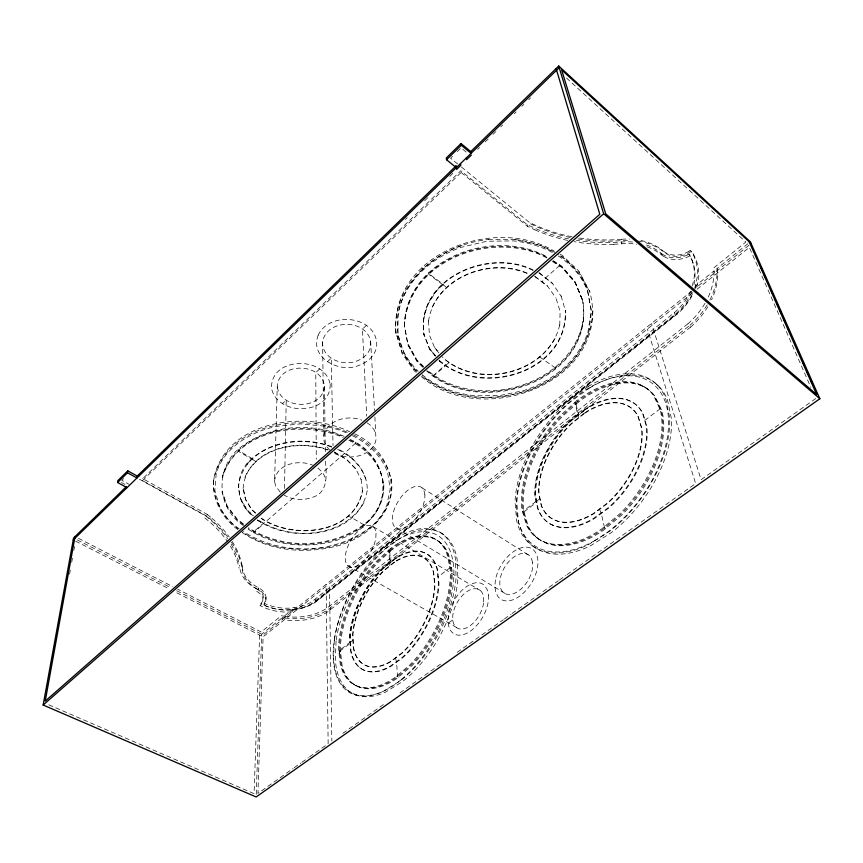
<?xml version="1.0" encoding="UTF-8"?>
<svg xmlns="http://www.w3.org/2000/svg" width="863" height="863" viewBox="0 0 863 863"><rect width="100%" height="100%" fill="white"/><g stroke="black" fill="none" stroke-linecap="round" stroke-linejoin="round"><path stroke-width="0.65" stroke-dasharray="4.32 3.24" d="M294.801 609.526L294.822 607.617M292.438 611.425L292.46 609.515L284.132 616.214L284.1 618.113M285.124 618.037L282.341 617.552L282.374 619.494L285.092 619.947M344.229 436.419C310.799 421.543 268.673 424.984 239.655 448.037C214.758 468.048 216.527 508.188 243.366 525.535M284.477 488.512L286.236 400.098L282.481 403.593M559.774 325.243L560.098 311.295L555.815 297.595M354.65 433.809C390.982 450.562 405.729 496.452 373.15 524.984C337.465 554.585 281.985 556.603 243.42 531.532M391.295 478.728C396.376 511.759 367.358 537.52 338.069 545.75C306.225 554.219 269.828 551.565 242.233 532.471M416.225 372.406L414.186 370.766L402.126 353.593L395.912 332.309C390.087 254.154 494.521 214.747 554.413 251.219M396.031 333.895C390.82 282.244 441.176 244.24 488.382 239.483M280.227 492.147L275.739 486.279L274.585 481.532L277.239 386.538C278.522 361.759 322.115 362.32 324.456 386.387L325.351 453.118M265.923 599.44L265.987 597.53M256.246 794.294L261.716 634.219L282.406 617.595M242.255 566.128L242.471 568.393A41.456 28.037 0.5 0 0 256.311 586.538L260.497 588.965A18.716 12.309 1.6 0 1 264.812 602.094L263.992 605.017L264.714 603.992A18.749 12.298 1.6 0 0 260.41 590.896L256.225 588.458A41.521 28.037 0.5 0 1 242.363 570.314L242.255 566.128A136.678 89.515 6.6 0 0 232.223 541.425M259.634 635.092L254.067 793.658L47.465 704.24M253.593 531.015L253.528 532.654L263.679 523.83L263.711 523.01L253.56 531.835M258.63 589.807L258.706 587.897L258.727 589.861M256.052 461.737L252.223 459.127M439.073 360.151C480.615 397.897 568.037 372.104 565.297 310.443L565.416 310.917C568.134 372.589 480.68 398.372 439.138 360.626M246.915 464.294L252.244 458.631L238.317 450.367M255.47 513.183L251.651 509.699L245.47 499.494L243.139 488.102L245.491 499.159L251.672 509.375L256.43 513.733M238.361 449.547L238.264 451.187L252.212 459.45M222.384 476.031L222.266 477.671C237.023 429.138 302.028 419.806 343.14 437.455M237.81 529.634C222.417 518.285 212.104 499.871 213.42 480.432C223.981 421.5 303.463 409.299 349.709 431.716M227.573 536.808A136.872 89.515 6.6 0 0 211.888 520.324L207.044 516.322L207.196 514.402L142.751 478.663L460.874 170.712L527.099 224.574L534.488 228.069A194.801 165.297 -33.9 0 0 568.501 238.911M274.585 481.532C275.599 463.906 298.792 459.235 312.482 465.103M207.044 516.322L142.492 480.583L142.751 478.663M422.73 367.099L417.099 361.629L407.94 345.081L404.326 325.06C406.7 258.059 494.467 227.012 547.606 257.088M404.402 325.847C406.786 258.803 494.628 227.778 547.789 257.854M404.467 326.635C406.883 259.946 493.539 229.116 546.883 257.929M349.925 439.321C385.966 454.909 396.257 501.079 362.536 525.438C329.644 548.771 282.341 549.515 248.544 527.778M383.776 484.639C385.135 515.459 356.009 536.43 328.674 542.536C301.252 547.994 270.755 544.92 247.444 528.641M324.456 386.387C322.46 410.583 280.227 410.001 277.239 386.538M592.924 310.928C588.706 389.677 478.501 422.611 422.201 375.729M243.129 488.436C245.998 449.321 296.98 437.573 328.177 449.893M694.003 284.477L694.866 278.965A62.201 48.49 -20.3 0 0 690.929 257.854L689.084 254.1L687.833 254.779M325.459 461.122C326.397 473.787 328.695 491.824 313.431 497.002C304.11 500.616 293.053 500.357 284.348 495.211M69.579 574.165L70.291 570.195M71.715 562.266L72.438 558.296M73.862 550.367L74.574 546.408M261.198 518.091C292.535 539.774 354.499 534.456 362.492 490.432L362.503 490.756C354.51 534.79 292.525 540.098 261.187 518.415M583.668 318.253C573.108 386.462 477.174 412.913 427.25 370.054M428.523 321.176C434.93 277.034 491.069 256.225 528.922 273.916M213.29 482.072C223.722 423.593 302.374 411.101 348.533 432.805M423.312 320.108L427.487 305.027L436.419 290.939L443.01 284.898L442.913 284.11L428.76 273.571M329.731 450.141L326.085 445.869L324.024 441.015L322.568 341.791C326.656 319.019 365.125 318.501 370.615 340.669L374.531 410.4M692.396 285.955L694.197 277.163A62.093 48.457 -20.3 0 0 690.26 256.063L689.084 254.1M694.715 288.436L697.304 276.894A65.308 50.971 -20.3 0 0 693.194 254.682L690.54 250.205L689.008 251.252M695.308 288.49L696.258 285.2M696.937 287.001L698.599 278.63A66.171 51.586 -20.3 0 0 691.49 251.187A20.906 16.343 -24.2 0 1 664.359 252.33M323.722 435.901C327.055 419.677 348.059 414.542 361.802 420.184M559.709 324.93C548.49 374.164 477.196 390.885 442.158 356.807M222.32 476.851C237.066 428.339 302.028 418.987 343.118 436.646M690.411 291.327L689.494 293.506A60.539 47.217 -20.4 0 1 674.316 312.697L311.78 601.781A36.915 24.617 0.3 0 1 299.234 606.797L289.644 608.145A37.961 25.329 0.3 0 1 266.052 604.089L264.056 603.108M691.533 292.05L690.152 295.319A60.647 47.249 -20.3 0 1 674.931 314.52L311.78 603.69A36.969 24.606 0.3 0 1 299.224 608.695L289.612 610.044A38.015 25.329 0.3 0 1 265.987 605.999L260.766 603.507L261.575 602.654A16.16 10.626 1.6 0 0 257.131 589.224M244.876 477.271C258.501 446.775 299.267 439.634 328.188 450.227M432.158 307.217C448.717 272.751 494.92 258.781 528.987 274.229M363.992 502.449C343.043 538.512 289.472 541.36 257.228 519.353M555.006 338.49C533.733 376.214 476.894 386.3 443.787 358.479M123.582 478.598L121.812 480.335L128.878 484.208M452.492 156.311L450.583 158.188L457.875 164.132M457.282 151.618L461.112 147.864L467.487 153.139M405.319 219.504L407.25 217.627M424.639 200.745L428.501 196.991M449.752 176.354L453.614 172.6M477.584 149.342L479.504 147.476M485.286 141.856L488.178 139.051M493 134.369L495.891 131.564M500.713 126.883L502.644 125.016M514.208 113.787L516.139 111.92M521.921 106.3L523.841 104.434M528.663 99.752L530.594 97.875M142.492 480.583L461.166 172.46L460.874 170.712M319.666 368.943L315.772 372.579L316.279 459.202M327.314 361.824L331.273 358.134L333.01 445.74M366.548 325.254L362.428 329.105L366.71 416.095M355.642 443.043L341.23 456.408L263.69 523.496M433.129 375.642L445.642 364.758L445.74 365.556L433.215 376.441L433.043 374.844M559.742 265.513L545.632 277.789L541.91 281.953M445.696 365.232L449.256 362.503M709.871 300.054A85.502 66.678 -20.2 0 0 717.077 272.33L717.024 268.522L748.253 243.442M691.997 290.96L261.651 636.117L174.758 591.77M749.03 245.211L696.139 287.638L695.47 285.836L713.96 270.982L714.661 272.784M326.138 586.322L263.107 636.808L257.94 793.399L285.362 773.992M692.86 292.611L329.45 583.668L331.845 741.08M697.045 289.267L749.332 247.379L810.886 387.465M315.621 601.5L675.341 314.822M687.919 323.808L328.717 606.765A44.218 29.396 0 0 1 285.631 616.43M285.135 618.005A46.796 31.111 0 0 0 327.53 610.055L689.936 325.286L690.573 327.109L327.519 611.932A46.861 31.111 -0.1 0 1 285.103 619.914M390.561 551.015L388.835 550.001L389.58 562.18L384.003 566.57A66.127 35.156 -61.1 0 0 349.58 636.063L349.774 642.525L338.749 650.864L340.551 651.802M576.667 403.668L574.941 402.395L577.692 414.348L570.875 419.72A73.56 43.312 -53.8 0 0 534.812 495.038L535.988 501.468L536.883 502.061L523.377 512.288M535.988 501.468L522.482 511.694L524.283 512.87M350.13 642.708L352.859 640.184M536.344 501.705L539.774 498.598M339.655 651.338L350.669 643L349.774 642.525M450.637 567.336L438.318 576.657L437.778 576.344M660.281 408.674L644.995 420.249L644.456 419.839M449.084 622.579L452.795 619.871M286.462 773.216L293.042 768.555M294.132 767.779L300.712 763.119M301.813 762.342L308.393 757.682M309.493 756.905L328.145 743.701L326.117 584.413M342.838 733.302L383.496 704.521M399.99 692.849L441.748 663.28M457.142 652.385L503.302 619.71M504.402 618.933L510.993 614.273M512.093 613.485L558.253 580.81M559.353 580.033L565.945 575.362M567.045 574.585L695.643 483.56L647.39 329.03M815.751 398.544L701.112 479.688L651.489 323.452M689.764 255.88L688.512 256.559A24.941 19.504 -24.3 0 1 663.518 256.3M462.083 245.372C419.256 259.493 382.147 305.869 403.604 351.468A99.612 79.482 -11.6 0 0 418.199 371.144M291.996 609.893L295.178 609.591A39.946 26.634 0.3 0 0 317.498 600.68L676.754 314.51A64.347 50.183 -20.4 0 0 692.881 294.186M291.974 611.802L289.892 611.996A41.187 27.433 0.3 0 1 260.033 605.481M632.611 242.018A56.807 44.455 -19.4 0 0 625.233 241.769L613.172 242.481A194.801 165.297 -33.9 0 1 576.43 240.356M613.722 244.272L625.794 243.571A56.904 44.477 -19.3 0 1 636.808 244.24M488.221 239.515L515.524 239.515L541.004 245.524L553.636 252.158M285.621 616.473L281.392 615.729L261.209 631.975L177.627 589.159M331.672 446.667C303.549 435.901 267.832 440.583 246.958 463.485C234.035 478.9 236.667 503.614 252.6 515.847M331.683 447.153C297.854 433.129 242.395 445.179 238.296 487.617L238.339 486.797L240.658 498.76L247.131 509.85L253.56 515.901M334.725 453.55C342.719 457.476 352.082 457.983 360.561 455.351A25.793 19.245 -1.8 0 0 375.988 439.645L374.833 415.761M353.485 434.898C371.834 443.711 387.099 460.033 391.403 480.346M533.097 270.033C488.987 247.357 415.632 278.425 423.96 334.315L424.046 335.103C415.405 279.051 488.965 247.757 533.194 270.497M461.166 172.46L527.487 226.354L534.898 229.849M354.413 694.1L356.279 695.049M75.534 541.112L168.781 588.717M354.337 684.78L356.192 685.729M349.947 440.13C386.02 455.707 396.311 501.888 362.579 526.247C329.655 549.58 282.33 550.335 248.512 528.598M348.835 440.367C367.185 448.544 381.996 465.826 383.873 486.257M78.533 538.383L172.859 586.711M77.174 539.85L170.637 587.638M176.635 590.702L261.716 634.219M359.634 667.574L360.184 667.865M560.152 254.24L562.449 255.437L579.051 271.316L589.796 291.856L579.451 272.859L562.838 256.98L558.242 254.563M396.538 676.107L398.426 677.099M395.427 657.789L396.602 662.234L397.487 676.603M121.424 482.514L124.952 484.445M139.493 479.267L205.362 515.729A134.078 87.81 6.6 0 1 227.659 538.857M257.217 519.839C290.928 543.722 358.123 538.296 367.153 490.756L367.174 491.241C368.264 472.654 354.747 457.163 338.814 449.45M257.196 520.173L263.679 523.83M347.746 565.632L458.792 628.728M389.58 562.18L390.454 562.687L389.698 550.508M389.785 565.61L389.925 562.385M363.916 524.898L351.435 517.498L347.962 516.236M373.323 526.786L480.238 590.432M449.742 566.797L451.543 567.876M334.272 451.921L346.581 459.31L355.729 468.674L361.133 479.623M334.283 452.244L346.592 459.634L355.739 468.997M397.455 528.663L505.977 593.971M439.925 542.719L441.694 543.798M441.36 533.194L443.118 534.273M337.713 449.245L350.831 457.412L360.464 467.66L365.998 479.213M422.18 487.94L529.246 555.481M534.219 547.077L536.063 548.264M553.043 260.561L561.63 266.063L574.941 281.489L582.795 300.885C595.427 380.842 479.44 419.709 426.473 370.745M553.226 261.338L561.824 266.84L575.146 282.266L582.601 300.108M552.32 261.413L562.007 267.606L575.341 283.032L582.795 300.885M239.008 528.706C223.377 517.886 212.87 499.709 213.42 480.432M535.297 536.559L537.142 537.746M552.579 525.028L553.129 525.394M603.636 527.282L605.524 528.544M599.44 508.976L601.274 513.55L604.585 527.908M439.17 360.939L445.74 365.556M367.045 422.794L370.443 425.222L374.003 429.612L375.88 434.531M647.077 246.786A56.904 44.477 -19.3 0 1 658.879 252.891L663.485 256.333M646.473 245.006A56.807 44.455 -19.4 0 1 658.253 251.101L662.86 254.553M578.469 417.724L578.037 414.607M577.692 414.348L578.566 414.984L575.804 403.032M442.967 284.585L446.915 287.8M443.01 284.898L428.857 274.348L428.674 272.794M423.377 268.835L422.05 267.854L422.223 269.407M555.481 368.048L539.634 356.894M534.844 276.322L547.25 285.739L555.88 297.908M534.909 276.635L547.315 286.052M243.452 523.895L237.336 519.235L227.217 506.042L222.061 491.317M243.409 524.715L237.293 520.055L227.163 506.861L222.007 492.137M659.386 407.983L661.177 409.353M642.493 385.772L644.251 387.131M656.506 384.326L658.275 385.707M538.976 272.535L552.137 282.935L561.198 296.365M539.084 272.999L552.255 283.398M417.099 371.629L414.035 369.17L401.996 351.996L395.912 332.309M421.338 376.505C481.953 430.896 614.985 380.572 589.375 290.302M461.349 166.969L529.148 222.255A191.036 162.093 -33.8 0 0 572.158 236.764M207.196 514.402L212.05 518.393M566.473 77.994L745.88 242.039L713.874 267.8L714.003 272.773A82.33 64.196 -20.2 0 1 708.005 297.573M317.918 468.059L322.093 471.91L324.758 476.376L325.729 481.144M252.622 515.524L247.109 510.346L240.626 499.256M423.506 366.419L416.948 360.044L407.8 343.496M423.582 367.207L417.023 360.842L407.875 344.294L404.326 325.06M427.336 370.853C480.896 418.62 596.096 379.159 582.396 299.332M434.639 347.519L438.792 352.503M438.836 352.827L434.672 347.843L429.418 335.038L428.49 320.863M435.858 356.171L429.407 348.21L423.96 334.315M429.461 348.695L435.103 355.653M435.135 355.966L429.494 349.008L424.013 334.79M717.024 268.522L717.833 274.11A85.653 66.71 -20.2 0 1 711.533 299.871M692.353 261.058L693.032 262.848M660.918 253.139L661.533 254.93M674.316 312.697L674.931 314.52M404.316 354.197L397.962 334.963L398.08 314.402A96.3 76.807 -11.4 0 1 460.734 247.444L486.818 241.241L513.496 240.896A99.536 79.256 -11.3 0 1 552.903 252.773M621.371 241.985L621.932 243.776M561.09 295.901L565.416 310.917M559.558 264.736L559.936 266.279M527.099 224.574L527.487 226.354M555.308 367.26L555.653 368.846M561.522 426.246L561.921 428.124M587.638 291.187L591.565 311.392L588.846 331.856A96.149 76.516 -11.5 0 1 524.963 391.845L501.306 397.066L477.239 397.519A99.741 79.515 -11.6 0 1 421.317 375.427M361.122 479.299L362.503 490.756M322.568 341.791C321.748 358.63 342.794 366.462 356.548 361.101A23.754 18.932 -1.4 0 0 370.723 345.696L370.615 340.669M363.884 524.089L363.949 525.718M355.61 442.234L355.675 443.852M330.583 607.832L330.615 609.731M315.232 599.375L315.243 601.274M707.843 306.753A85.653 66.71 -20.2 0 1 690.616 327.131M231.403 542.244A136.872 89.515 6.6 0 1 242.179 568.048M613.722 244.294A195.167 165.48 -33.7 0 1 574.068 241.662M567.66 240.421A195.167 165.48 -33.7 0 1 534.92 229.828M256.721 591.392A15.653 10.28 1.6 0 1 260.076 605.513M346.182 432.762A89.169 63.991 0.3 0 0 324.046 426.085L300.205 423.884L276.505 426.398A86.257 61.996 0.3 0 0 216.149 474.046L214.876 490.583L219.569 506.657A89.31 64.207 0.2 0 0 238.091 528.868M352.46 435.675A89.169 63.991 0.3 0 1 387.627 472.536L390.227 488.9L386.904 504.931A86.106 61.812 0.2 0 1 326.948 547.476L305.34 549.709L283.539 548.016A89.31 64.207 0.2 0 1 242.298 531.953M204.811 517.929A133.689 87.422 6.6 0 1 227.789 541.975M230.507 546.268A133.689 87.422 6.6 0 1 239.083 568.188M422.18 374.704A99.612 79.482 -11.6 0 0 475.524 395.793L499.537 395.642L523.215 390.691A96.009 76.473 -11.5 0 0 588.048 331.543L591.177 311.122L587.66 290.863A99.396 79.234 -11.3 0 0 559.062 255.189M578.027 238.922A190.594 161.597 -33.7 0 0 622.212 240.561A60.723 47.465 -19.3 0 1 630.206 240.313M570.249 237.498A190.594 161.597 -33.7 0 1 529.99 223.539M638.005 241.036A60.723 47.465 -19.3 0 1 664.273 252.406M416.484 370.896A99.741 79.515 -11.6 0 1 404.326 354.186M558.318 255.987A99.536 79.256 -11.3 0 1 587.617 291.198M514.823 239.536A99.396 79.234 -11.3 0 1 554.575 252.395M707.164 304.941A85.502 66.678 -20.2 0 1 689.969 325.308M212.028 518.404A136.678 89.515 6.6 0 1 229.288 537.056M687.854 254.801A24.898 19.482 -24.3 0 1 662.892 254.52M231.111 544.229A134.078 87.81 6.6 0 1 239.709 566.247M705.017 303.269A82.33 64.196 -20.2 0 1 687.951 323.83M621.608 239.331A191.036 162.093 -33.8 0 1 578.663 237.886M621.608 239.256A60.011 46.969 -19.4 0 1 629.526 239.073M640.939 240.475A60.011 46.969 -19.4 0 1 663.183 251.047M689.03 251.284A21.564 16.882 -24.3 0 1 663.259 250.982M692.32 294.067A63.722 49.698 -20.4 0 1 676.355 314.218L317.12 600.465A39.461 26.311 0.3 0 1 295.06 609.267L289.871 609.763A40.55 27.055 0.3 0 1 264.704 605.448M257.163 589.181A44.089 29.806 0.5 0 1 239.644 566.257M488.447 595.039L488.253 601.36A28.695 16.537 -60.3 0 1 459.925 635.179A28.695 16.537 -60.3 0 1 452.708 603.108A28.695 16.537 -60.3 0 1 484.736 585.74L487.239 589.709L488.447 595.039M330.184 384.305C330.723 415.2 277.972 416.937 271.565 388.62C269.806 356.904 324.682 354.973 330.184 384.305M334.294 640.141L333.528 658.9A91.683 48.781 -61.2 0 0 383.906 691.015L400.712 680.519A91.683 48.781 -61.2 0 0 456.096 577.379L455.33 558.221A91.683 48.781 -61.2 0 0 400.41 535.923L385.125 546.829A91.683 48.781 -61.2 0 0 334.294 640.141M336.074 641.08L335.329 659.828A91.597 48.857 -61.2 0 0 385.793 691.986L402.611 681.522A91.597 48.857 -61.2 0 0 457.919 578.469L457.131 559.31A91.597 48.857 -61.2 0 0 402.136 536.948L386.851 547.843A91.597 48.857 -61.2 0 0 336.074 641.08M376.02 533.291L375.804 538.059A23.377 11.51 -59.8 0 1 359.666 564.531A23.377 11.51 -59.8 0 1 345.297 558.933L345.599 554.208A23.377 11.51 -59.8 0 1 361.629 528.167A23.377 11.51 -59.8 0 1 376.02 533.291M495.427 579.85L494.844 586.344L495.686 592.05L497.919 596.581A29.644 17.573 -58.5 0 0 531.964 582.245A29.644 17.573 -58.5 0 0 526.743 547.164A29.644 17.573 -58.5 0 0 495.427 579.85M318.21 335.135C309.213 358.134 340.076 373.711 358.965 365.362A29.698 23.668 -1.4 0 0 376.71 346.182C378.253 316.106 329.979 309.979 318.21 335.135M390.389 548.577L376.775 560.972A83.323 44.315 -61.1 0 0 338.555 649.127L340.302 664.607A83.323 44.315 -61.1 0 0 394.833 677.563L409.99 664.747A83.323 44.315 -61.1 0 0 450.108 568.523L446.84 553.474A83.323 44.315 -61.1 0 0 390.389 548.577M391.252 549.084L377.638 561.468A83.28 44.347 -61.2 0 0 339.45 649.602L341.209 665.071A83.28 44.347 -61.2 0 0 395.772 678.048L410.928 665.244A83.28 44.347 -61.2 0 0 451.015 569.073L447.735 554.014A83.28 44.347 -61.2 0 0 391.252 549.084M392.115 549.602L378.501 561.975A83.236 44.391 -61.2 0 0 340.356 650.066L342.115 665.546A83.236 44.391 -61.2 0 0 396.721 678.545L411.867 665.751A83.236 44.391 -61.2 0 0 451.921 569.612L448.62 554.553A83.236 44.391 -61.2 0 0 392.115 549.602M576.818 400.712L560.421 415.47A92.697 54.617 -53.8 0 0 521.975 509.99L526.473 525.2A92.697 54.617 -53.8 0 0 601.543 529.03L620.163 513.496A92.697 54.617 -53.8 0 0 660.163 409.645L653.453 395.211A92.697 54.617 -53.8 0 0 576.818 400.712M577.681 401.349L561.284 416.095A92.654 54.66 -53.8 0 0 522.881 510.572L527.379 525.783A92.654 54.66 -53.8 0 0 602.482 529.666L621.101 514.143A92.654 54.66 -53.8 0 0 661.058 410.335L654.337 395.901A92.654 54.66 -53.8 0 0 577.681 401.349M578.544 401.975L562.147 416.721A92.6 54.693 -53.8 0 0 523.776 511.166L528.285 526.376A92.6 54.693 -53.8 0 0 603.42 530.292L622.029 514.79A92.6 54.693 -53.8 0 0 661.953 411.025L655.222 396.581A92.6 54.693 -53.8 0 0 578.544 401.975M394.305 561.986L384.013 570.249A61.219 32.535 -61.1 0 0 352.622 634.963L353.172 646.959A61.219 32.535 -61.1 0 0 390.605 661.403L401.662 653.108A61.219 32.535 -61.1 0 0 434.596 583.96L433.28 571.996A61.219 32.535 -61.1 0 0 394.305 561.986M394.65 562.191L384.359 570.454A61.208 32.546 -61.1 0 0 352.978 635.157L353.528 647.153A61.208 32.546 -61.1 0 0 390.971 661.597L402.039 653.313A61.208 32.546 -61.1 0 0 434.963 584.175L433.636 572.212A61.208 32.546 -61.1 0 0 394.65 562.191M583.981 413.301L571.414 423.377A68.101 40.086 -53.8 0 0 538.717 493.42L541.144 505.33A68.101 40.086 -53.8 0 0 593.464 513.442L607.174 503.183A68.101 40.086 -53.8 0 0 641.457 427.919L637.886 416.193A68.101 40.086 -53.8 0 0 583.981 413.301M584.337 413.56L571.759 423.625A68.08 40.097 -53.8 0 0 539.073 493.658L541.511 505.567A68.08 40.097 -53.8 0 0 593.83 513.701L607.552 503.442A68.08 40.097 -53.8 0 0 641.813 428.188L638.242 416.462A68.08 40.097 -53.8 0 0 584.337 413.56M395.459 558.037L384.348 566.764A66.117 35.167 -61.1 0 0 349.936 636.258L350.324 649.321A66.117 35.167 -61.1 0 0 390.108 666.258L402.093 657.53A66.117 35.167 -61.1 0 0 438.415 582.87L437.142 569.796A66.117 35.167 -61.1 0 0 395.459 558.037M584.812 409.278L571.22 419.968A73.549 43.323 -53.8 0 0 535.179 495.276L537.541 508.285A73.549 43.323 -53.8 0 0 593.334 518.534L608.242 507.681A73.549 43.323 -53.8 0 0 646.301 426.257L642.611 413.409A73.549 43.323 -53.8 0 0 584.812 409.278M395.988 558.339L384.876 567.067A66.095 35.178 -61.2 0 0 350.475 636.538L350.874 649.612A66.095 35.178 -61.2 0 0 390.669 666.549L402.654 657.833A66.095 35.178 -61.2 0 0 438.954 583.183L437.681 570.109A66.095 35.178 -61.2 0 0 395.988 558.339M585.341 409.666L571.748 420.346A73.517 43.344 -53.8 0 0 535.718 495.632L538.081 508.652A73.517 43.344 -53.8 0 0 593.895 518.911L608.803 508.07A73.517 43.344 -53.8 0 0 646.84 426.656L643.151 413.809A73.517 43.344 -53.8 0 0 585.341 409.666M339.31 651.403L339.342 653.313L339.31 651.403M588.393 386.333L569.548 399.936A102.007 60.13 -53.8 0 0 515.049 501.737L516.646 520.616A102.007 60.13 -53.8 0 0 588.739 544.477L609.936 531.036A102.007 60.13 -53.8 0 0 669.634 417.422L665.686 398.382A102.007 60.13 -53.8 0 0 588.393 386.333M590.109 387.616L571.263 401.198A101.899 60.216 -53.8 0 0 516.84 502.902L518.458 521.791A101.899 60.216 -53.8 0 0 590.637 545.718L611.824 532.309A101.899 60.216 -53.8 0 0 671.436 418.803L667.466 399.763A101.899 60.216 -53.8 0 0 590.109 387.616M532.59 562.503L531.435 558.447A22.643 13.42 -58.5 0 0 512.093 558.383A22.643 13.42 -58.5 0 0 499.914 584.963L500.939 589.041A22.643 13.42 -58.5 0 0 520.432 589.526A22.643 13.42 -58.5 0 0 532.59 562.503M424.876 494.844L424.057 490.81A23.981 12.168 -58.4 0 0 405.707 492.061A23.981 12.168 -58.4 0 0 392.331 519.904L393.021 523.981A23.981 12.168 -58.4 0 0 411.489 523.172A23.981 12.168 -58.4 0 0 424.876 494.844M483.701 601.748L483.582 597.056A22.093 12.729 -60.3 0 0 467.908 590.993A22.093 12.729 -60.3 0 0 452.773 615.643L452.795 620.292A22.093 12.729 -60.3 0 0 468.49 626.797A22.093 12.729 -60.3 0 0 483.701 601.748M593.722 541.177A100.259 59.137 -53.8 0 0 657.789 388.62A100.259 59.137 -53.8 0 0 526.052 461.888A100.259 59.137 -53.8 0 0 593.722 541.177M401.327 679.559A90.065 47.897 -61.2 0 0 441.457 538.21A90.065 47.897 -61.2 0 0 337.789 624.068A90.065 47.897 -61.2 0 0 401.327 679.559"/><path stroke-width="1.29" d="M138.49 476.516L138.76 474.596M137.228 476.085L136.958 478.005L127.508 472.773L127.8 470.853L137.228 476.085L456.02 165.933M127.012 487.649L117.605 482.503L117.897 480.583L127.8 470.853M75.049 536.57L45.221 701.134L599.817 214.283L556.096 68.576M471.079 153.334L470.756 151.597L558.717 66.03L750.335 241.769L819.85 398.749L256.16 796.97L43.15 705.017L73.582 538.005L126.332 486.656M470.756 151.597L461.015 143.538L446.29 158.015L446.549 159.752L456.3 167.681L455.966 165.89M117.605 482.503L127.508 472.773M446.549 159.752L461.306 145.264L461.015 143.538M73.226 539.936L559.213 67.67M456.581 169.428L460.81 165.318L460.518 163.571M471.371 155.06L466.624 159.666L466.322 157.929M43.15 705.017L603.658 213.787L558.717 66.03M461.306 145.264L471.069 153.323M603.658 213.787L819.85 398.749M751.123 243.539L561.63 69.881L605.74 213.884L816.678 394.564L749.192 241.78M760.551 266.44L762.169 270.119M764.338 275.017L765.416 277.465M770.832 289.709L772.461 293.388M774.629 298.285L775.708 300.734M777.336 304.402L778.415 306.85M779.494 309.299L781.123 312.978M783.831 319.105L785.459 322.773M787.617 327.67L788.706 330.119M797.908 350.939L798.987 353.388M802.784 361.964L804.402 365.642M807.11 371.759L808.739 375.437M810.907 380.335L811.986 382.784"/></g></svg>
